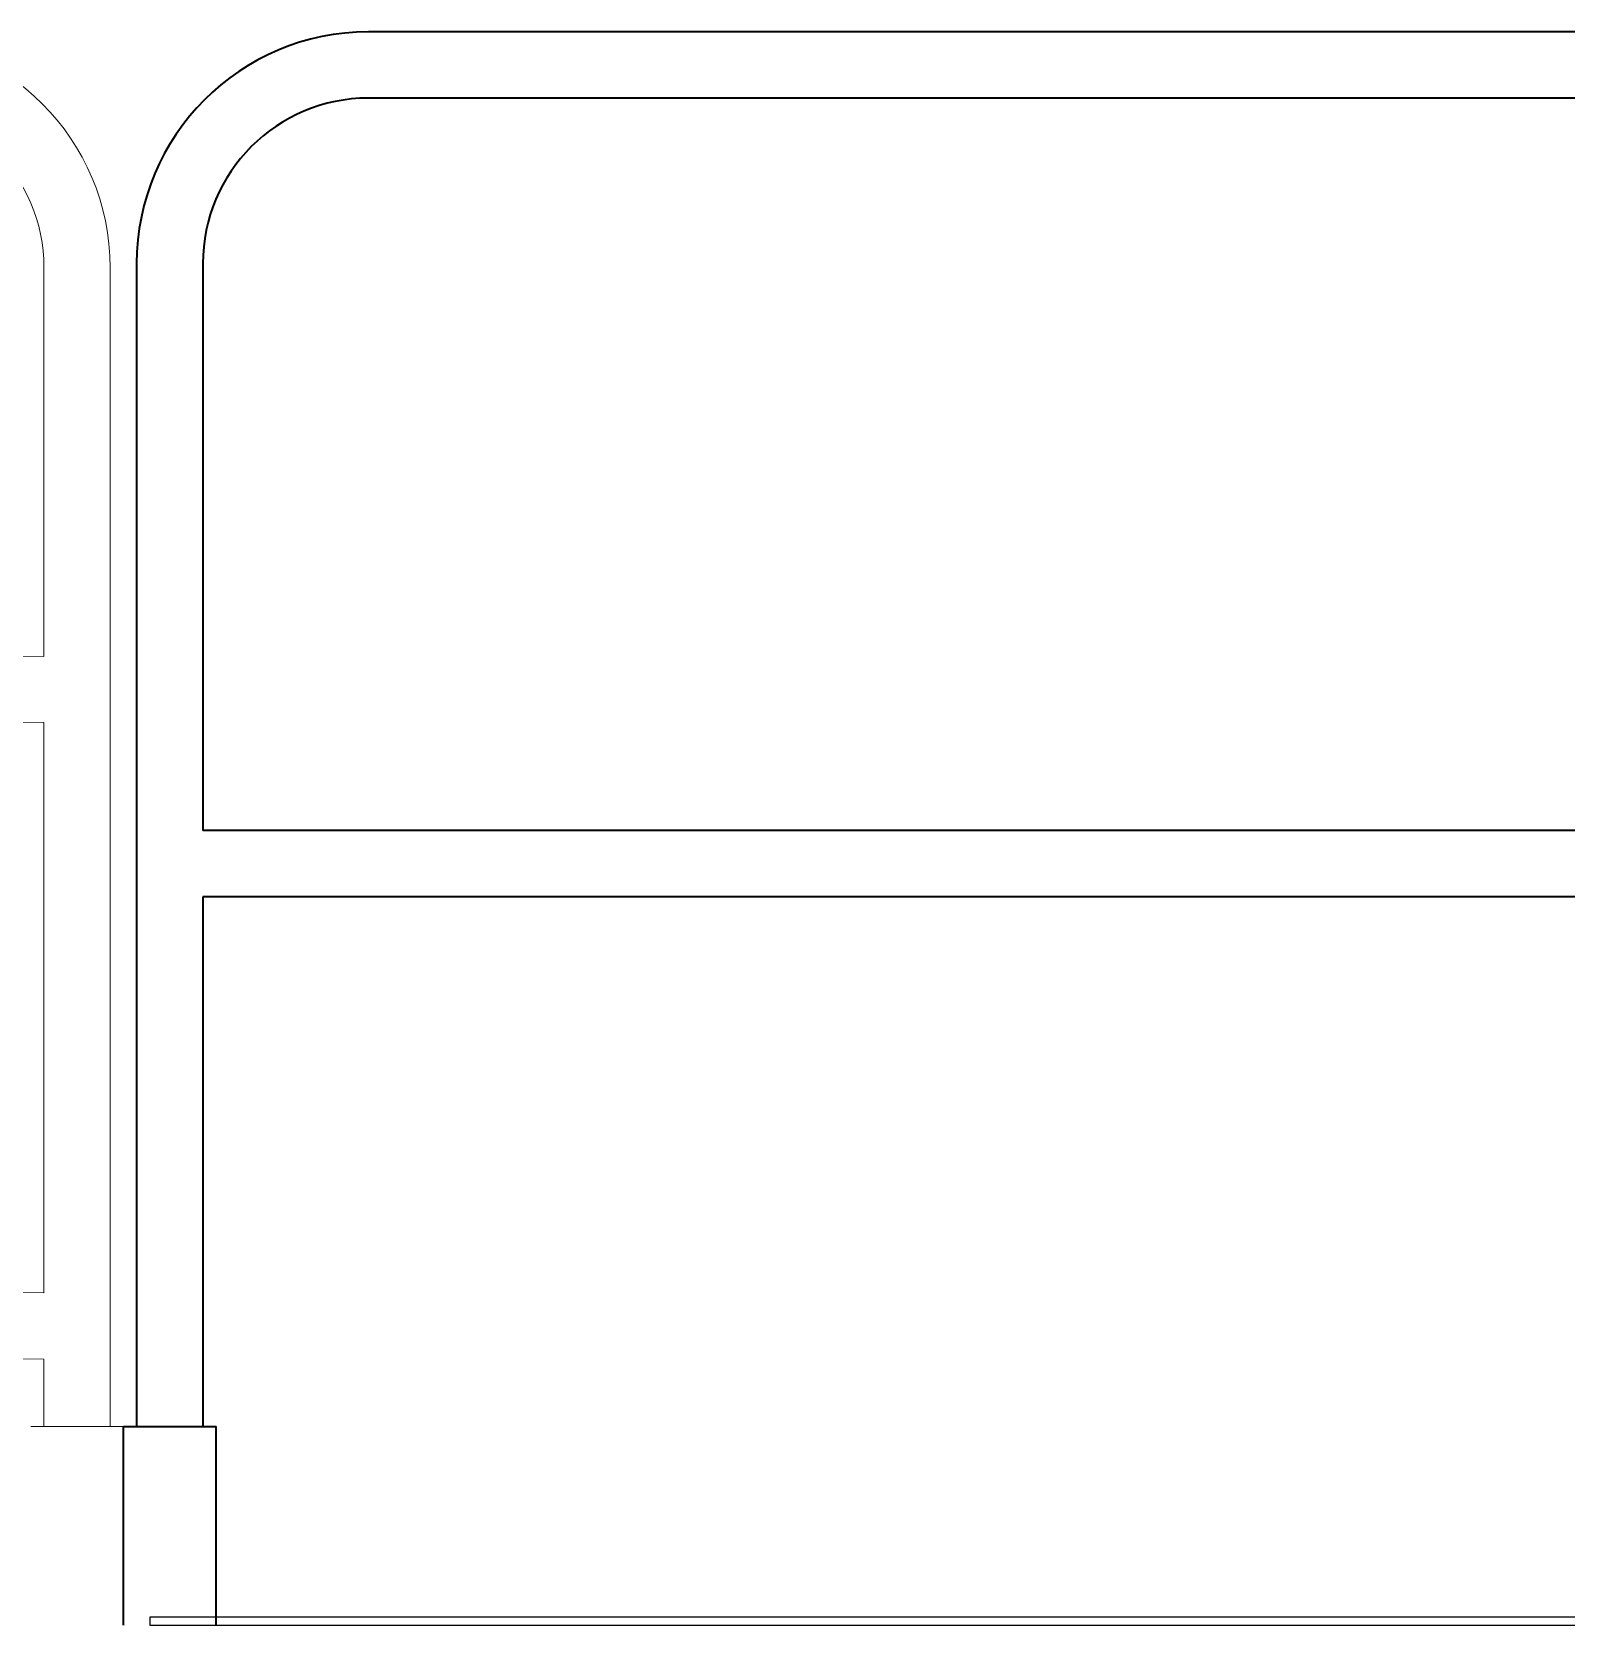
# Model space of a CAD drawing. Header units: millimetres. Extents: x 32496 to 166256, y 3504 to 23939.
# Drawn here: x 63816 to 64974, y 12081 to 13284 of the extents above; entities that cross this region are included whole.
import ezdxf

# ---------------------------------------------------------------- set-up
doc = ezdxf.new("R2010")
doc.units = ezdxf.units.MM
doc.layers.get('0').update_dxf_attribs({"lineweight": 35})
doc.layers.add('THICK', color=7, linetype='Continuous', lineweight=0)

# ---------------------------------------------------------------- blocks, each defined once
blk = doc.blocks.new('gfdgdsg')
at = {"color": 7, "linetype": 'Continuous'}
for p, q in [((566007.9, -304529.5), (566007.9, -304823)), ((566057.9, -304529.5), (566057.9, -305404.5)), ((566057.9, -304529.5), (566057.9, -305404.5)), ((565570.3, -304820.1), (566007.9, -304823)), ((565570, -304870.1), (566007.9, -304873)), ((566007.9, -304873), (566007.9, -305303.6)), ((566007.9, -305303.6), (565711.1, -305301.6)), ((566007.9, -305353.6), (565710.7, -305351.6)), ((566007.9, -305353.6), (566007.9, -305404.5)), ((566067.9, -305404.5), (565997.9, -305404.5)), ((566067.9, -305404.5), (566067.9, -305554.5)), ((566067.9, -305404.5), (566067.9, -305554.5))]:
    blk.add_line(p, q, dxfattribs=at)
for radius in [175, 125]:
    blk.add_arc((565882.9, -304529.5), radius, 0, 90, dxfattribs=at)
blk = doc.blocks.new('DRGTJHYTHRTTR')
at = {"color": 7, "linetype": 'Continuous'}
for p, q in [((60371, -49682.7), (46149, -49682.7)), ((47579, -49732.7), (46149, -49732.7)), ((45974, -49857.7), (45974, -50735.7)), ((46024, -49857.7), (46024, -50285.7)), ((47579, -50285.7), (46024, -50285.7)), ((46024, -50335.7), (46024, -50735.7)), ((47579, -50335.7), (46024, -50335.7)), ((45964, -50885.7), (45964, -50735.7)), ((45964, -50735.7), (46034, -50735.7)), ((46034, -50885.7), (46034, -50735.7))]:
    blk.add_line(p, q, dxfattribs=at)
for radius in [175, 125]:
    blk.add_arc((46149, -49857.7), radius, 90, 180, dxfattribs=at)

msp = doc.modelspace()

# ---------------------------------------------------------------- linework, layer by layer
at = {"color": 6, "lineweight": 25}
msp.add_lwpolyline([(63904.988, 12081.132), (78477.571, 12081.132), (78477.571, 12087.168), (63904.988, 12087.168)], close=True, dxfattribs=at)

# ---------------------------------------------------------------- block references
msp.add_blockref('DRGTJHYTHRTTR', (17920.951, 62966.819))
at = {"layer": 'THICK'}
msp.add_blockref('gfdgdsg', (-502182.961, 317635.599), dxfattribs=at)

doc.saveas('drawing.dxf')
